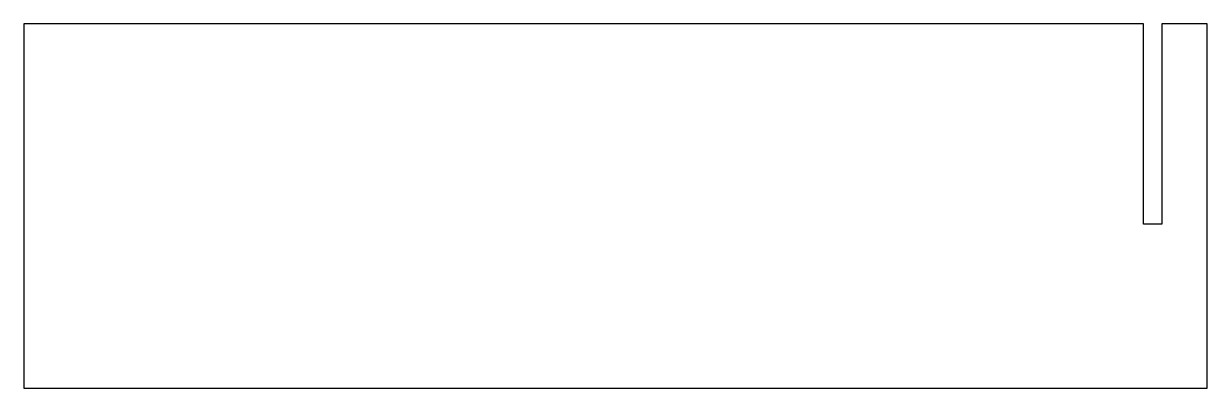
# Model space of a CAD drawing. Header units: millimetres. Extents: x -65 to 65, y -20 to 20.
import ezdxf

# ---------------------------------------------------------------- set-up
doc = ezdxf.new("R2010")
doc.units = ezdxf.units.MM

msp = doc.modelspace()

# ---------------------------------------------------------------- linework, layer by layer
at = {"color": 7, "linetype": 'Continuous', "lineweight": 25}
for p, q in [((58, 20), (-65, 20)), ((-65, 20), (-65, -20)), ((58, -2), (58, 20)), ((65, 20), (60, 20)), ((60, 20), (60, -2)), ((65, -20), (65, 20)), ((60, -2), (58, -2)), ((-65, -20), (65, -20))]:
    msp.add_line(p, q, dxfattribs=at)

doc.saveas('drawing.dxf')
